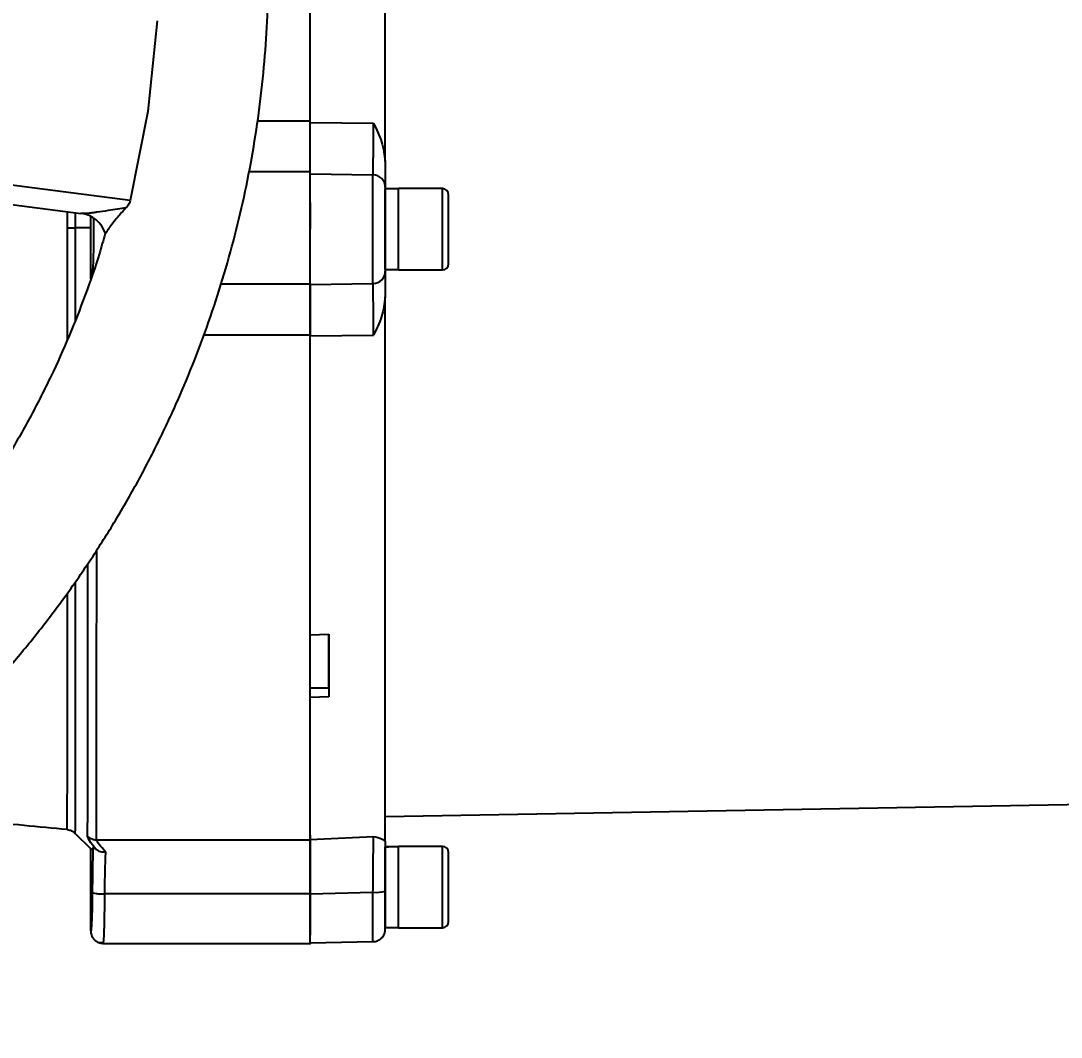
# Model space of a CAD drawing. Header units: millimetres. Extents: x 2136 to 4572, y 748 to 2471.
# Drawn here: x 3247.1 to 3413.1, y 1015.7 to 1178 of the extents above; entities that cross this region are included whole.
import ezdxf

# ---------------------------------------------------------------- set-up
doc = ezdxf.new("R2010")
doc.units = ezdxf.units.MM
doc.layers.add('AM_5', color=3, linetype='Continuous', lineweight=25)
doc.styles.add('SLDTEXTSTYLE1', font='txt.shx', dxfattribs={"width": 0.7, "bigfont": 'gbcbig.shx'})
doc.dimstyles.new('SLDDIMSTYLE12$0', dxfattribs={"dimtxt": 12, "dimasz": 10, "dimexe": 0, "dimexo": 0.0625, "dimgap": 0.875, "dimtad": 1, "dimdec": 1, "dimlfac": 1.8, "dimrnd": 1e-09, "dimzin": 12, "dimdsep": 46, "dimtxsty": 'SLDTEXTSTYLE1', "dimcen": 0.09, "dimdle": 8.16, "dimclrd": 3, "dimclre": 3, "dimadec": 0, "dimazin": 3, "dimtfac": 1, "dimtdec": 1, "dimtofl": 0, "dimtmove": 0, "dimatfit": 3, "dimfxl": 0, "dimfrac": 2, "dimtolj": 1, "dimlwd": 5, "dimlwe": 5, "dimarcsym": 0})

# ---------------------------------------------------------------- blocks, each defined once
blk = doc.blocks.new('*D72')
at = {"layer": 'AM_5', "color": 3, "lineweight": 5, "transparency": 16777216}
blk.add_line((3293.25, 1258.77), (3293.25, 1367.39), dxfattribs=at)
at = {"layer": 'AM_5', "color": 3, "linetype": 'Continuous', "lineweight": 5, "transparency": 16777216}
for p, q in [((3303.25, 1367.39), (3455.25, 1367.39)), ((3465.25, 1177.05), (3465.25, 1367.39))]:
    blk.add_line(p, q, dxfattribs=at)
at = {"layer": 'AM_5', "color": 3, "transparency": 16777216}
for points in [[(3303.25, 1369.06), (3303.25, 1365.73), (3293.25, 1367.39)], [(3455.25, 1369.06), (3455.25, 1365.73), (3465.25, 1367.39)]]:
    blk.add_solid(points, dxfattribs=at)
at = {"layer": 'Defpoints', "color": 0, "transparency": 16777216}
for p in [(3465.25, 1367.39), (3293.25, 1258.71), (3465.25, 1176.99)]:
    blk.add_point(p, dxfattribs=at)
at = {"layer": 'AM_5', "color": 0, "transparency": 16777216, "insert": (3379.25, 1374.27), "char_height": 12, "attachment_point": 5, "style": 'SLDTEXTSTYLE1'}
blk.add_mtext('\\A1;172', dxfattribs=at)

msp = doc.modelspace()

# ---------------------------------------------------------------- linework, layer by layer
at = {"color": 7, "linetype": 'Continuous', "lineweight": 25}
for p, q in [((3268.846, 1177.985), (3267.385, 1163.531)), ((3267.384, 1163.529), (3264.557, 1149.276)), ((3267.385, 1163.531), (3267.384, 1163.529)), ((3284.855, 1162.043), (3293.254, 1162.043)), ((3293.254, 1161.739), (3303.359, 1161.619)), ((3293.254, 1153.868), (3283.491, 1153.868)), ((3264.557, 1149.276), (3230.725, 1153.678)), ((3293.254, 1153.536), (3303.289, 1153.387)), ((3231.104, 1150.535), (3256.688, 1147.236)), ((3307.354, 1151.15), (3305.254, 1151.15)), ((3314.354, 1151.21), (3307.354, 1151.21)), ((3307.354, 1151.21), (3307.354, 1151.15)), ((3254.526, 1144.916), (3254.526, 1147.515)), ((3255.75, 1147.357), (3255.75, 1144.917)), ((3258.254, 1144.922), (3258.254, 1146.721)), ((3258.255, 1144.922), (3258.254, 1146.721)), ((3258.254, 1144.922), (3255.75, 1144.917)), ((3258.254, 1136.813), (3258.254, 1144.922)), ((3293.254, 1140.461), (3293.254, 1140.71)), ((3305.254, 1138.27), (3307.354, 1138.27)), ((3307.354, 1138.21), (3314.354, 1138.21)), ((3279.043, 1136.007), (3293.254, 1136.007)), ((3293.254, 1135.885), (3303.289, 1136.034)), ((3293.254, 1127.796), (3276.275, 1127.796)), ((3293.254, 1127.683), (3303.359, 1127.802)), ((3293.254, 1079.957), (3296.254, 1080.068)), ((3293.254, 1071.496), (3296.254, 1071.496)), ((3296.254, 1071.496), (3296.254, 1070.073)), ((3296.254, 1070.073), (3293.254, 1069.962)), ((3305.254, 1050.97), (3434.78, 1053.231)), ((3255.741, 1048.31), (3258.254, 1045.795)), ((3293.254, 1047.991), (3293.254, 1047.291)), ((3293.254, 1047.291), (3303.358, 1047.808)), ((3259.174, 1047.24), (3293.254, 1047.24)), ((3305.254, 1044.05), (3305.254, 1046.15)), ((3305.254, 1046.035), (3305.254, 1043.878)), ((3314.354, 1046.21), (3307.354, 1046.21)), ((3258.254, 1032.711), (3258.254, 1045.795)), ((3293.254, 1038.614), (3260.498, 1038.614)), ((3293.254, 1038.64), (3303.289, 1038.89)), ((3305.254, 1033.27), (3307.354, 1033.27)), ((3307.354, 1033.21), (3314.354, 1033.21)), ((3259.422, 1030.892), (3260.325, 1030.846)), ((3260.255, 1030.711), (3260.294, 1030.894)), ((3293.254, 1030.82), (3303.289, 1030.995)), ((3260.253, 1030.711), (3293.254, 1030.711))]:
    msp.add_line(p, q, dxfattribs=at)
at = {"color": 7, "linetype": 'Continuous', "lineweight": 25, "flags": 128}
for points in [[(3303.289, 1136.034), (3303.289, 1136.398), (3303.289, 1137.131), (3303.289, 1138.199), (3303.289, 1139.557), (3303.289, 1141.142), (3303.289, 1142.886), (3303.289, 1144.711), (3303.289, 1146.535), (3303.289, 1148.279), (3303.289, 1149.865), (3303.289, 1151.222), (3303.289, 1152.291), (3303.289, 1153.023), (3303.289, 1153.387)], [(3305.254, 1138.27), (3305.254, 1138.286), (3305.254, 1138.566), (3305.254, 1139.182), (3305.254, 1140.1), (3305.254, 1141.271), (3305.254, 1142.629), (3305.254, 1144.101), (3305.254, 1145.607), (3305.254, 1147.063), (3305.254, 1148.391), (3305.254, 1149.518), (3305.254, 1150.382), (3305.254, 1150.935), (3305.254, 1151.148), (3305.254, 1151.15)], [(3307.354, 1138.27), (3307.354, 1138.254), (3307.354, 1138.254), (3307.354, 1138.602), (3307.354, 1139.28), (3307.354, 1140.25), (3307.354, 1141.46), (3307.354, 1142.846), (3307.354, 1144.332), (3307.354, 1145.839), (3307.354, 1147.285), (3307.354, 1148.592), (3307.354, 1149.69), (3307.354, 1150.519), (3307.354, 1151.035), (3307.354, 1151.21), (3307.354, 1151.21)], [(3307.354, 1138.374), (3307.354, 1138.486), (3307.354, 1139.039), (3307.354, 1139.903), (3307.354, 1141.029), (3307.354, 1142.357), (3307.354, 1143.814), (3307.354, 1145.319), (3307.354, 1146.792), (3307.354, 1148.15), (3307.354, 1149.32), (3307.354, 1150.239), (3307.354, 1150.502)], [(3314.354, 1138.21), (3314.354, 1138.254), (3314.354, 1138.602), (3314.354, 1139.28), (3314.354, 1140.25), (3314.354, 1141.46), (3314.354, 1142.846), (3314.354, 1144.332), (3314.354, 1145.839), (3314.354, 1147.285), (3314.354, 1148.592), (3314.354, 1149.69), (3314.354, 1150.519), (3314.354, 1151.035), (3314.354, 1151.21)], [(3305.254, 1046.15), (3305.254, 1045.974), (3305.254, 1045.456), (3305.254, 1044.623), (3305.254, 1043.71)], [(3305.254, 1033.27), (3305.254, 1033.333), (3305.254, 1033.716), (3305.254, 1034.426), (3305.254, 1035.425), (3305.254, 1036.659), (3305.254, 1038.059), (3305.254, 1039.55), (3305.254, 1041.05), (3305.254, 1042.476), (3305.254, 1043.751), (3305.254, 1044.805), (3305.254, 1045.581), (3305.254, 1046.035)], [(3307.354, 1039.71), (3307.354, 1041.209), (3307.354, 1042.628), (3307.354, 1043.888), (3307.354, 1044.924), (3307.354, 1045.679), (3307.354, 1046.112), (3307.354, 1046.199), (3307.354, 1046.15)], [(3307.354, 1033.27), (3307.354, 1033.299), (3307.354, 1033.616), (3307.354, 1034.266), (3307.354, 1035.214), (3307.354, 1036.407), (3307.354, 1037.781), (3307.354, 1039.261), (3307.354, 1040.765), (3307.354, 1042.212), (3307.354, 1043.522), (3307.354, 1044.623), (3307.354, 1045.456), (3307.354, 1045.974), (3307.354, 1046.15)], [(3314.354, 1039.71), (3314.354, 1041.209), (3314.354, 1042.628), (3314.354, 1043.888), (3314.354, 1044.924), (3314.354, 1045.679), (3314.354, 1046.112), (3314.354, 1046.21)], [(3305.254, 1043.878), (3305.254, 1043.367), (3305.254, 1042.56), (3305.254, 1041.522), (3305.254, 1040.337), (3305.254, 1039.101), (3305.254, 1039.078)], [(3307.354, 1033.27), (3307.354, 1033.221), (3307.354, 1033.309), (3307.354, 1033.742), (3307.354, 1034.497), (3307.354, 1035.532), (3307.354, 1036.793), (3307.354, 1038.211), (3307.354, 1039.71)], [(3314.354, 1033.21), (3314.354, 1033.309), (3314.354, 1033.742), (3314.354, 1034.497), (3314.354, 1035.532), (3314.354, 1036.793), (3314.354, 1038.211), (3314.354, 1039.71)], [(3303.289, 1030.995), (3303.289, 1031.189), (3303.289, 1031.76), (3303.289, 1032.683), (3303.289, 1033.918), (3303.289, 1035.409), (3303.289, 1037.092), (3303.289, 1038.89)]]:
    msp.add_lwpolyline(points, dxfattribs=at)
at = {"color": 7, "linetype": 'Continuous', "lineweight": 25}
for centre, radius, start, end in [((3303.259, 1151.392), 1.995, 0.12481, 89.13021), ((3314.354, 1150.21), 1, 360, 90), ((3256.141, 1142.6), 4.668, 17.58427, 83.2716), ((3254.467, 1808.97), 664.054, 270.005021, 270.110676), ((3314.354, 1139.21), 1, 270, 360), ((3303.259, 1138.029), 1.995, 270.86979, 359.87519), ((3314.354, 1045.21), 1, 360, 90), ((3303.77, 1044.219), 5.35, 264.84154, 286.10398), ((3314.354, 1034.21), 1, 270, 360)]:
    msp.add_arc(centre, radius, start, end, dxfattribs=at)
for centre, major_axis, ratio, start_param, end_param in [((3258.254, 1144.711), (0, 98.916), 0.0000054, 4.6323855, 4.7145267), ((3258.373, 1144.718), (0.007, 98.975), 0.0349473, 3.1091985, 3.2162788), ((3305.254, 1039.71), (11.154, 0), 0.5773521, 1.4765232, 1.5707963), ((3307.354, 1039.71), (11.154, 0), 0.5773521, 1.5707963, 1.760193)]:
    msp.add_ellipse(centre, major_axis=major_axis, ratio=ratio, start_param=start_param, end_param=end_param, dxfattribs=at)
for points, knots in [([(3115.821, 1015.745), (3118.381, 1015.77), (3121.962, 1015.805), (3127.231, 1016.084), (3131.695, 1016.419), (3137.012, 1016.985), (3142.581, 1017.758), (3148.394, 1018.768), (3154.365, 1020.024), (3160.441, 1021.535), (3166.579, 1023.305), (3172.744, 1025.34), (3178.908, 1027.639), (3185.045, 1030.204), (3191.133, 1033.035), (3197.152, 1036.128), (3203.085, 1039.483), (3208.914, 1043.095), (3214.624, 1046.961), (3220.2, 1051.075), (3225.627, 1055.432), (3230.893, 1060.026), (3235.984, 1064.851), (3240.889, 1069.899), (3245.596, 1075.161), (3250.093, 1080.631), (3254.372, 1086.3), (3258.42, 1092.157), (3262.23, 1098.194), (3265.792, 1104.399), (3269.097, 1110.764), (3272.138, 1117.277), (3274.907, 1123.926), (3277.397, 1130.7), (3279.603, 1137.588), (3281.517, 1144.577), (3283.136, 1151.654), (3284.454, 1158.808), (3285.467, 1166.025), (3286.171, 1173.292), (3286.564, 1180.596), (3286.643, 1187.924), (3286.406, 1195.262), (3285.852, 1202.597), (3284.979, 1209.915), (3283.789, 1217.202), (3282.281, 1224.444), (3280.456, 1231.629), (3278.316, 1238.742), (3275.862, 1245.769), (3273.097, 1252.698), (3270.024, 1259.514), (3266.647, 1266.205), (3262.969, 1272.757), (3258.996, 1279.157), (3254.731, 1285.392), (3250.18, 1291.45), (3245.348, 1297.318), (3240.241, 1302.985), (3234.864, 1308.437), (3229.417, 1313.485), (3223.944, 1318.137), (3218.486, 1322.407), (3212.861, 1326.449), (3207.079, 1330.257), (3201.152, 1333.826), (3195.089, 1337.148), (3188.904, 1340.218), (3182.607, 1343.031), (3176.213, 1345.583), (3169.738, 1347.869), (3163.2, 1349.886), (3156.625, 1351.628), (3150.053, 1353.093), (3143.559, 1354.274), (3137.269, 1355.172), (3131.746, 1355.755), (3126.863, 1356.123), (3122.039, 1356.362), (3116.064, 1356.479), (3110.547, 1356.369), (3105.278, 1356.097), (3100.814, 1355.76), (3095.498, 1355.195), (3089.929, 1354.421), (3084.115, 1353.411), (3078.144, 1352.155), (3072.068, 1350.645), (3065.93, 1348.874), (3059.765, 1346.84), (3053.601, 1344.54), (3047.465, 1341.975), (3041.376, 1339.145), (3035.357, 1336.051), (3029.424, 1332.696), (3023.595, 1329.084), (3017.885, 1325.219), (3012.31, 1321.105), (3006.882, 1316.747), (3001.617, 1312.153), (2996.525, 1307.329), (2991.621, 1302.281), (2986.914, 1297.018), (2982.416, 1291.548), (2978.138, 1285.88), (2974.089, 1280.023), (2970.279, 1273.986), (2966.718, 1267.78), (2963.413, 1261.415), (2960.37, 1254.903), (2957.608, 1248.252), (2955.271, 1241.97), (2953.993, 1237.865), (2953.429, 1236.056)], [0, 0, 0, 0, 0.01020738, 0.01427401, 0.02103699, 0.02805607, 0.03558666, 0.0434511, 0.05157826, 0.05991132, 0.06840986, 0.07704394, 0.08579098, 0.09463359, 0.10355821, 0.11255405, 0.12161242, 0.13072624, 0.1398897, 0.14909794, 0.15834689, 0.16763314, 0.17695375, 0.18630622, 0.19568842, 0.20509849, 0.21453484, 0.22399606, 0.23348097, 0.24298851, 0.25251779, 0.26206801, 0.27163852, 0.28122873, 0.29083816, 0.30046642, 0.31011319, 0.31977821, 0.32946132, 0.33916239, 0.34888138, 0.35861831, 0.36837328, 0.37814642, 0.38793798, 0.39774825, 0.40757761, 0.41742653, 0.42729557, 0.4371854, 0.4470968, 0.45703069, 0.46698816, 0.47697044, 0.48697902, 0.49701559, 0.50708218, 0.51718117, 0.52731537, 0.53748817, 0.54770366, 0.5569145, 0.56612256, 0.57532659, 0.5845258, 0.59371913, 0.60290519, 0.61208206, 0.62124705, 0.63039624, 0.63952364, 0.64861966, 0.65766788, 0.66663751, 0.67546331, 0.68397889, 0.69196332, 0.69760555, 0.70350123, 0.71121989, 0.72142727, 0.72549391, 0.73225688, 0.73927596, 0.74680655, 0.754671, 0.76279816, 0.77113122, 0.77962976, 0.78826384, 0.79701087, 0.80585349, 0.81477811, 0.82377394, 0.83283231, 0.84194614, 0.85110959, 0.86031783, 0.86956679, 0.87885303, 0.88817364, 0.89752611, 0.90690831, 0.91631839, 0.92575473, 0.93521596, 0.94470086, 0.95420841, 0.96373768, 0.97328791, 0.98285841, 0.99244862, 1, 1, 1, 1]), ([(3293.254, 1162.043), (3293.254, 1165.337), (3293.254, 1171.926), (3293.254, 1181.478), (3293.254, 1190.66), (3293.254, 1199.369), (3293.254, 1207.482), (3293.254, 1214.218), (3293.254, 1217.898), (3293.254, 1219.372)], [0, 0, 0, 0, 0.149957, 0.2999139, 0.4498709, 0.5998278, 0.7497848, 0.8997417, 1, 1, 1, 1]), ([(3293.254, 1153.536), (3293.254, 1153.763), (3293.254, 1154.215), (3293.254, 1156.094), (3293.254, 1158.639), (3293.254, 1160.704), (3293.254, 1161.739)], [0, 0, 0, 0, 0.2500652, 0.4994456, 0.7493864, 1, 1, 1, 1]), ([(3303.289, 1153.387), (3303.295, 1153.484), (3303.306, 1153.668), (3303.318, 1154.27), (3303.329, 1154.886), (3303.336, 1155.428), (3303.348, 1156.523), (3303.357, 1158.481), (3303.358, 1160.588), (3303.359, 1161.619)], [0, 0, 0, 0, 0.1490589, 0.284486, 0.365253, 0.4374072, 0.5004523, 0.7554674, 1, 1, 1, 1]), ([(3303.359, 1161.619), (3303.846, 1160.648), (3304.816, 1158.715), (3305.109, 1156.568), (3305.254, 1155.5)], [0, 0, 0, 0, 0.50244267, 1, 1, 1, 1]), ([(3305.254, 1155.5), (3305.254, 1154.948), (3305.254, 1153.846), (3305.254, 1152.627), (3305.254, 1151.74), (3305.254, 1151.511), (3305.254, 1151.397)], [0, 0, 0, 0, 0.250755, 0.4999887, 0.7492331, 1, 1, 1, 1]), ([(3293.254, 1140.539), (3293.254, 1140.939), (3293.254, 1142.243), (3293.254, 1144.975), (3293.254, 1148.206), (3293.254, 1151.025), (3293.254, 1153.13), (3293.254, 1153.622), (3293.254, 1153.868)], [0, 0, 0, 0, 0.08145643, 0.26516514, 0.44887386, 0.63258257, 0.81629129, 1, 1, 1, 1]), ([(3264.557, 1149.276), (3264.504, 1149.12), (3264.375, 1148.741), (3264.101, 1148.38), (3263.919, 1148.178), (3263.872, 1148.126)], [0, 0, 0, 0, 0.3410071, 0.8286347, 1, 1, 1, 1]), ([(3293.254, 1148.71), (3293.254, 1148.825), (3293.254, 1149.088), (3293.254, 1148.727), (3293.254, 1147.798), (3293.254, 1146.379), (3293.254, 1145.267), (3293.254, 1144.711)], [0, 0, 0, 0, 0.1621533, 0.371615, 0.5810766, 0.7905383, 1, 1, 1, 1]), ([(3315.354, 1139.21), (3315.354, 1139.284), (3315.354, 1139.397), (3315.354, 1140.083), (3315.354, 1140.792), (3315.354, 1141.674), (3315.354, 1142.954), (3315.354, 1144.71), (3315.354, 1146.467), (3315.354, 1147.747), (3315.354, 1148.628), (3315.354, 1149.338), (3315.354, 1150.024), (3315.354, 1150.137), (3315.354, 1150.21)], [0, 0, 0, 0, 0.1197284, 0.1841803, 0.25, 0.3158197, 0.3802716, 0.5, 0.6197284, 0.6841803, 0.75, 0.8158197, 0.8802716, 1, 1, 1, 1]), ([(3263.872, 1148.126), (3263.428, 1148.055), (3262.464, 1147.903), (3260.902, 1147.663), (3259.587, 1147.456), (3258.608, 1147.326), (3258.044, 1147.262), (3257.517, 1147.219), (3257.042, 1147.199), (3256.796, 1147.225), (3256.688, 1147.236)], [0, 0, 0, 0, 0.1610959, 0.3500594, 0.5867226, 0.6799971, 0.7629362, 0.835774, 0.9281692, 1, 1, 1, 1]), ([(3263.872, 1148.126), (3263.408, 1147.616), (3262.357, 1146.46), (3261.306, 1145.103), (3260.746, 1144.273), (3260.603, 1144.03), (3260.59, 1144.007), (3260.591, 1144.01), (3260.591, 1144.01)], [0, 0, 0, 0, 0.296932, 0.6736495, 0.8400755, 0.9606673, 0.9947876, 1, 1, 1, 1]), ([(3258.707, 1146.433), (3258.711, 1145.881), (3258.72, 1144.487), (3258.7, 1142.127), (3258.652, 1140.036), (3258.582, 1138.529), (3258.529, 1138.181), (3258.501, 1137.991)], [0, 0, 0, 0, 0.1446681, 0.3655212, 0.6066409, 0.7853277, 1, 1, 1, 1]), ([(3260.551, 1144.017), (3260.25, 1142.955), (3259.314, 1139.651), (3257.407, 1134.199), (3254.849, 1127.672), (3251.964, 1121.26), (3248.779, 1114.972), (3245.291, 1108.824), (3241.506, 1102.828), (3237.43, 1096.999), (3233.067, 1091.35), (3228.423, 1085.894), (3223.504, 1080.645), (3218.495, 1075.788), (3213.44, 1071.317), (3208.382, 1067.218), (3203.153, 1063.345), (3197.766, 1059.703), (3192.23, 1056.3), (3186.557, 1053.141), (3180.76, 1050.234), (3174.852, 1047.584), (3168.849, 1045.195), (3162.766, 1043.072), (3156.627, 1041.22), (3150.46, 1039.642), (3144.315, 1038.343), (3138.307, 1037.331), (3132.74, 1036.619), (3127.894, 1036.174), (3123.424, 1035.896), (3119.519, 1035.759), (3116.92, 1035.749), (3115.872, 1035.745)], [0, 0, 0, 0, 0.0170783, 0.0531439, 0.089298, 0.1255445, 0.1618882, 0.1983346, 0.2348901, 0.2715626, 0.3083611, 0.3452967, 0.3823824, 0.4196345, 0.4532144, 0.4867833, 0.5203362, 0.5538698, 0.5873798, 0.6208602, 0.654303, 0.6876965, 0.7210233, 0.7542563, 0.7873511, 0.8202281, 0.8527303, 0.8844984, 0.9144909, 0.939551, 0.9597807, 0.9837802, 1, 1, 1, 1]), ([(3254.525, 1127.092), (3254.525, 1130.041), (3254.526, 1135.943), (3254.526, 1141.923), (3254.526, 1144.916)], [0, 0, 0, 0, 0.4994879, 1, 1, 1, 1]), ([(3255.75, 1144.917), (3255.75, 1141.758), (3255.75, 1136.792), (3255.75, 1131.896), (3255.75, 1130.114)], [0, 0, 0, 0, 0.6359822, 1, 1, 1, 1]), ([(3258.501, 1137.991), (3258.483, 1137.908), (3258.448, 1137.748), (3258.415, 1137.402), (3258.399, 1137.238)], [0, 0, 0, 0, 0.5255504, 1, 1, 1, 1]), ([(3305.254, 1138.025), (3305.254, 1137.91), (3305.254, 1137.682), (3305.254, 1136.795), (3305.254, 1135.575), (3305.254, 1134.474), (3305.254, 1133.921)], [0, 0, 0, 0, 0.2507669, 0.5000113, 0.749245, 1, 1, 1, 1]), ([(3293.254, 1127.683), (3293.254, 1128.715), (3293.254, 1130.777), (3293.254, 1133.321), (3293.254, 1135.203), (3293.254, 1135.657), (3293.254, 1135.885)], [0, 0, 0, 0, 0.2500466, 0.4994486, 0.7493959, 1, 1, 1, 1]), ([(3303.359, 1127.802), (3303.358, 1128.836), (3303.357, 1130.229), (3303.352, 1131.763), (3303.348, 1132.644), (3303.342, 1133.482), (3303.332, 1134.308), (3303.32, 1135.091), (3303.306, 1135.753), (3303.295, 1135.938), (3303.289, 1136.034)], [0, 0, 0, 0, 0.24428957, 0.32903605, 0.41448985, 0.50012501, 0.59799237, 0.71577027, 0.85107242, 1, 1, 1, 1]), ([(3305.254, 1133.921), (3305.109, 1132.853), (3304.816, 1130.707), (3303.846, 1128.773), (3303.359, 1127.802)], [0, 0, 0, 0, 0.4975573, 1, 1, 1, 1]), ([(3259.174, 1047.24), (3259.175, 1047.846), (3259.177, 1049.046), (3259.181, 1051.812), (3259.184, 1055.178), (3259.188, 1059.565), (3259.191, 1065.105), (3259.195, 1071.903), (3259.198, 1079.288), (3259.2, 1086.468), (3259.202, 1091.385), (3259.202, 1093.489)], [0, 0, 0, 0, 0.1074926, 0.2126392, 0.3154396, 0.4158938, 0.5461536, 0.6722446, 0.7941664, 0.9119185, 1, 1, 1, 1]), ([(3257.759, 1047.817), (3257.76, 1048.373), (3257.762, 1049.466), (3257.766, 1051.909), (3257.769, 1054.811), (3257.772, 1058.146), (3257.774, 1061.821), (3257.777, 1066.374), (3257.78, 1071.887), (3257.783, 1078.401), (3257.786, 1084.838), (3257.788, 1089.26), (3257.788, 1091.33)], [0, 0, 0, 0, 0.10355805, 0.20350992, 0.29985507, 0.39259296, 0.48172312, 0.56724505, 0.68873355, 0.80210636, 0.90736147, 1, 1, 1, 1]), ([(3255.748, 1088.379), (3255.748, 1086.81), (3255.748, 1082.675), (3255.747, 1076.614), (3255.747, 1070.217), (3255.746, 1064.561), (3255.745, 1059.67), (3255.744, 1055.597), (3255.744, 1052.39), (3255.743, 1050.041), (3255.742, 1048.713), (3255.741, 1048.164), (3255.741, 1048.318), (3255.741, 1048.322)], [0, 0, 0, 0, 0.06336263, 0.16710914, 0.27085565, 0.37460215, 0.47834866, 0.58209517, 0.68584167, 0.78958818, 0.89333469, 0.99708119, 1, 1, 1, 1]), ([(3254.515, 1048.898), (3254.515, 1048.894), (3254.516, 1048.78), (3254.516, 1049.181), (3254.517, 1050.112), (3254.517, 1051.658), (3254.518, 1053.64), (3254.519, 1055.999), (3254.519, 1058.748), (3254.52, 1061.853), (3254.521, 1065.265), (3254.521, 1068.061), (3254.522, 1070.078), (3254.522, 1071.266), (3254.522, 1072.45), (3254.522, 1073.629), (3254.522, 1074.8), (3254.522, 1075.96), (3254.523, 1079.044), (3254.523, 1082.481), (3254.523, 1085.878), (3254.523, 1086.606)], [0, 0, 0, 0, 0.0029077, 0.0949925, 0.1832887, 0.2677958, 0.3485137, 0.4254418, 0.4985799, 0.5759913, 0.6486482, 0.7165502, 0.7383478, 0.7596059, 0.7803246, 0.8005039, 0.8201437, 0.839244, 0.8578049, 0.9695111, 1, 1, 1, 1]), ([(3296.254, 1071.496), (3296.254, 1073.066), (3296.254, 1075.774), (3296.254, 1078.797), (3296.254, 1080.068)], [0, 0, 0, 0, 0.57963713, 1, 1, 1, 1]), ([(3222.26, 1052.79), (3225.943, 1052.264), (3234.378, 1051.06), (3245.136, 1049.788), (3252.218, 1049.138), (3254.518, 1048.926)], [0, 0, 0, 0, 0.3434207, 0.7867461, 1, 1, 1, 1]), ([(3254.515, 1048.887), (3254.746, 1048.844), (3255.208, 1048.758), (3255.567, 1048.455), (3255.747, 1048.304)], [0, 0, 0, 0, 0.5000711, 1, 1, 1, 1]), ([(3259.064, 1045.746), (3258.685, 1046.227), (3257.949, 1047.161), (3257.821, 1047.603), (3257.759, 1047.817)], [0, 0, 0, 0, 0.5146876, 1, 1, 1, 1]), ([(3257.759, 1047.817), (3257.856, 1047.732), (3258.051, 1047.56), (3258.404, 1047.379), (3258.782, 1047.261), (3259.044, 1047.247), (3259.174, 1047.24)], [0, 0, 0, 0, 0.2475722, 0.5, 0.7524278, 1, 1, 1, 1]), ([(3303.289, 1038.89), (3303.294, 1039.531), (3303.306, 1040.754), (3303.318, 1042.234), (3303.328, 1043.323), (3303.336, 1044.089), (3303.347, 1045.377), (3303.356, 1046.956), (3303.358, 1047.528), (3303.358, 1047.808)], [0, 0, 0, 0, 0.1490589, 0.284486, 0.365253, 0.4374072, 0.5004523, 0.7554674, 1, 1, 1, 1]), ([(3303.358, 1047.808), (3303.846, 1047.671), (3304.816, 1047.398), (3305.108, 1047.157), (3305.254, 1047.037)], [0, 0, 0, 0, 0.5024427, 1, 1, 1, 1]), ([(3258.624, 1046.019), (3258.608, 1045.538), (3258.576, 1044.577), (3258.54, 1042.837), (3258.511, 1040.928), (3258.503, 1039.547), (3258.499, 1038.858)], [0, 0, 0, 0, 0.2423696, 0.4853152, 0.7431963, 1, 1, 1, 1]), ([(3258.624, 1046.019), (3258.645, 1046.028), (3258.676, 1046.042), (3258.839, 1045.935), (3258.97, 1045.829), (3259.049, 1045.759), (3259.064, 1045.746)], [0, 0, 0, 0, 0.5019977, 0.7519527, 0.9535485, 1, 1, 1, 1]), ([(3260.66, 1045.341), (3260.243, 1045.77), (3259.417, 1046.618), (3259.254, 1047.034), (3259.174, 1047.24)], [0, 0, 0, 0, 0.5050283, 1, 1, 1, 1]), ([(3293.254, 1038.64), (3293.254, 1039.686), (3293.254, 1041.774), (3293.254, 1044.423), (3293.254, 1046.444), (3293.254, 1047.009), (3293.254, 1047.291)], [0, 0, 0, 0, 0.25006523, 0.49944561, 0.74938637, 1, 1, 1, 1]), ([(3305.254, 1047.037), (3305.254, 1046.503), (3305.254, 1045.439), (3305.254, 1043.482), (3305.254, 1041.353), (3305.254, 1039.838), (3305.254, 1039.078)], [0, 0, 0, 0, 0.250755, 0.4999887, 0.7492331, 1, 1, 1, 1]), ([(3259.064, 1045.746), (3259.162, 1045.671), (3259.365, 1045.516), (3259.756, 1045.375), (3260.195, 1045.303), (3260.504, 1045.328), (3260.66, 1045.341)], [0, 0, 0, 0, 0.2386671, 0.4926942, 0.7442037, 1, 1, 1, 1]), ([(3260.498, 1038.614), (3260.502, 1039.23), (3260.512, 1040.489), (3260.546, 1042.283), (3260.594, 1043.978), (3260.637, 1044.881), (3260.66, 1045.341)], [0, 0, 0, 0, 0.2356127, 0.4808109, 0.7356041, 1, 1, 1, 1]), ([(3315.354, 1039.71), (3315.354, 1040.402), (3315.354, 1041.467), (3315.354, 1042.747), (3315.354, 1043.628), (3315.354, 1044.338), (3315.354, 1045.024), (3315.354, 1045.137), (3315.354, 1045.21)], [0, 0, 0, 0, 0.2394568, 0.3683607, 0.5, 0.6316393, 0.7605432, 1, 1, 1, 1]), ([(3293.254, 1043.71), (3293.254, 1043.825), (3293.254, 1044.088), (3293.254, 1043.727), (3293.254, 1042.798), (3293.254, 1041.379), (3293.254, 1040.267), (3293.254, 1039.711)], [0, 0, 0, 0, 0.1621502, 0.3716126, 0.5810751, 0.7905375, 1, 1, 1, 1]), ([(3315.354, 1034.21), (3315.354, 1034.284), (3315.354, 1034.397), (3315.354, 1035.083), (3315.354, 1035.792), (3315.354, 1036.674), (3315.354, 1037.954), (3315.354, 1039.018), (3315.354, 1039.71)], [0, 0, 0, 0, 0.2394568, 0.3683607, 0.5, 0.6316393, 0.7605432, 1, 1, 1, 1]), ([(3258.499, 1038.858), (3258.492, 1038.024), (3258.478, 1036.357), (3258.42, 1034.344), (3258.343, 1032.962), (3258.283, 1032.795), (3258.254, 1032.711)], [0, 0, 0, 0, 0.2501088, 0.5000493, 0.7500207, 1, 1, 1, 1]), ([(3258.499, 1038.858), (3258.534, 1038.827), (3258.607, 1038.765), (3259.075, 1038.684), (3259.74, 1038.627), (3260.251, 1038.618), (3260.498, 1038.614)], [0, 0, 0, 0, 0.2409388, 0.5005407, 0.7598409, 1, 1, 1, 1]), ([(3260.294, 1030.894), (3260.301, 1030.919), (3260.322, 1030.992), (3260.365, 1031.613), (3260.423, 1032.97), (3260.477, 1035.461), (3260.491, 1037.585), (3260.498, 1038.614)], [0, 0, 0, 0, 0.0675681, 0.1998133, 0.4374294, 0.7275623, 1, 1, 1, 1]), ([(3293.254, 1030.714), (3293.254, 1030.713), (3293.254, 1030.519), (3293.254, 1031.203), (3293.254, 1032.806), (3293.254, 1035.432), (3293.254, 1037.553), (3293.254, 1038.614)], [0, 0, 0, 0, 0.00146, 0.251095, 0.50073, 0.750365, 1, 1, 1, 1]), ([(3305.254, 1039.078), (3305.254, 1038.26), (3305.254, 1036.622), (3305.254, 1034.688), (3305.254, 1033.57), (3305.254, 1033.418), (3305.254, 1033.404)], [0, 0, 0, 0, 0.32304392, 0.64608785, 0.96913177, 1, 1, 1, 1]), ([(3293.254, 1035.71), (3293.254, 1035.667), (3293.254, 1034.601), (3293.254, 1033.16), (3293.254, 1032.335), (3293.254, 1032.017)], [0, 0, 0, 0, 0.0255431, 0.6246336, 1, 1, 1, 1]), ([(3258.254, 1032.711), (3258.274, 1032.495), (3258.306, 1032.142), (3258.524, 1031.678), (3258.793, 1031.319), (3259.138, 1031.034), (3259.619, 1030.778), (3260.005, 1030.738), (3260.255, 1030.711)], [0, 0, 0, 0, 0.2060336, 0.3367467, 0.4847907, 0.6326865, 0.7619928, 1, 1, 1, 1]), ([(3303.282, 1031.024), (3303.358, 1031.017), (3303.663, 1030.988), (3304.141, 1031.175), (3304.611, 1031.495), (3304.917, 1031.857), (3305.101, 1032.202), (3305.198, 1032.499), (3305.239, 1032.727), (3305.251, 1032.877), (3305.253, 1032.953), (3305.254, 1032.982), (3305.254, 1032.988), (3305.254, 1032.99), (3305.254, 1032.992), (3305.254, 1032.993), (3305.254, 1032.995), (3305.254, 1033.006), (3305.254, 1033.074), (3305.254, 1033.324), (3305.254, 1033.404)], [0, 0, 0, 0, 0.0427535, 0.1716137, 0.274933, 0.3619927, 0.4349672, 0.4936953, 0.5372005, 0.5648057, 0.5779833, 0.5802423, 0.5811791, 0.5818638, 0.5828222, 0.5846676, 0.5898798, 0.6180464, 0.8773136, 1, 1, 1, 1]), ([(3259.526, 1030.886), (3259.614, 1030.85), (3259.865, 1030.746), (3260.118, 1030.802), (3260.283, 1030.839)], [0, 0, 0, 0, 0.34953147, 1, 1, 1, 1])]:
    msp.add_open_spline(points, degree=3, knots=knots, dxfattribs=at)
for points in [[(3305.254, 1155.5), (3305.254, 1159.152), (3305.254, 1166.455), (3305.254, 1177.098), (3305.254, 1187.341), (3305.254, 1197.042), (3305.254, 1206.081), (3305.254, 1214.343), (3305.254, 1221.725), (3305.254, 1228.129), (3305.254, 1233.485), (3305.254, 1237.693), (3305.254, 1240.812), (3305.254, 1241.86), (3305.254, 1242.384)], [(3293.254, 1161.739), (3293.254, 1164.653), (3293.254, 1170.48), (3293.254, 1178.975), (3293.254, 1187.203), (3293.254, 1195.075), (3293.254, 1202.575), (3293.254, 1207.168), (3293.254, 1209.465)], [(3293.254, 1153.868), (3293.254, 1154.095), (3293.254, 1154.548), (3293.254, 1156.426), (3293.254, 1158.959), (3293.254, 1161.015), (3293.254, 1162.043)], [(3293.254, 1144.711), (3293.254, 1145.786), (3293.254, 1147.937), (3293.254, 1150.723), (3293.254, 1152.81), (3293.254, 1153.294), (3293.254, 1153.536)], [(3305.254, 1151.397), (3305.254, 1151.23), (3305.254, 1150.897), (3305.254, 1149.323), (3305.254, 1147.192), (3305.254, 1145.538), (3305.254, 1144.711)], [(3293.254, 1135.885), (3293.254, 1136.127), (3293.254, 1136.612), (3293.254, 1138.698), (3293.254, 1141.485), (3293.254, 1143.635), (3293.254, 1144.711)], [(3305.254, 1144.711), (3305.254, 1143.884), (3305.254, 1142.229), (3305.254, 1140.098), (3305.254, 1138.524), (3305.254, 1138.191), (3305.254, 1138.025)], [(3293.254, 1136.007), (3293.254, 1135.776), (3293.254, 1135.314), (3293.254, 1133.425), (3293.254, 1130.883), (3293.254, 1128.825), (3293.254, 1127.796)], [(3305.254, 1047.037), (3305.254, 1047.561), (3305.254, 1048.609), (3305.254, 1051.729), (3305.254, 1055.937), (3305.254, 1061.292), (3305.254, 1067.697), (3305.254, 1075.078), (3305.254, 1083.34), (3305.254, 1092.379), (3305.254, 1102.08), (3305.254, 1112.323), (3305.254, 1122.966), (3305.254, 1130.27), (3305.254, 1133.921)], [(3293.254, 1047.24), (3293.254, 1047.926), (3293.254, 1049.299), (3293.254, 1052.62), (3293.254, 1056.823), (3293.254, 1061.959), (3293.254, 1067.948), (3293.254, 1074.736), (3293.254, 1082.25), (3293.254, 1090.412), (3293.254, 1099.137), (3293.254, 1108.338), (3293.254, 1117.904), (3293.254, 1124.499), (3293.254, 1127.796)], [(3293.254, 1079.957), (3293.254, 1082.253), (3293.254, 1086.846), (3293.254, 1094.347), (3293.254, 1102.218), (3293.254, 1110.447), (3293.254, 1118.941), (3293.254, 1124.769), (3293.254, 1127.683)], [(3293.254, 1071.496), (3293.254, 1073.071), (3293.254, 1076.22), (3293.254, 1079.734), (3293.254, 1081.492)], [(3296.254, 1080.068), (3296.254, 1078.313), (3296.254, 1074.802), (3296.254, 1071.649), (3296.254, 1070.073)], [(3293.254, 1047.291), (3293.254, 1047.879), (3293.254, 1049.054), (3293.254, 1051.807), (3293.254, 1055.255), (3293.254, 1059.455), (3293.254, 1064.3), (3293.254, 1068.074), (3293.254, 1069.962)], [(3293.254, 1047.24), (3293.254, 1046.957), (3293.254, 1046.393), (3293.254, 1044.376), (3293.254, 1041.738), (3293.254, 1039.655), (3293.254, 1038.614)], [(3293.254, 1039.711), (3293.254, 1039.154), (3293.254, 1038.04), (3293.254, 1036.635), (3293.254, 1035.652), (3293.254, 1035.525), (3293.254, 1035.461)], [(3293.254, 1030.82), (3293.254, 1030.934), (3293.254, 1031.161), (3293.254, 1032.925), (3293.254, 1035.479), (3293.254, 1037.586), (3293.254, 1038.64)]]:
    msp.add_open_spline(points, degree=3, dxfattribs=at)

# ---------------------------------------------------------------- dimensions: what is measured, and where the dimension line sits
at = {"layer": 'AM_5'}
dim = msp.add_linear_dim(base=(3465.254, 1367.393), p1=(3293.254, 1258.711), p2=(3465.254, 1176.986), angle=360, dimstyle='SLDDIMSTYLE12$0', override={"dimlfac": 1, "dimpost": ''}, dxfattribs=at)
dim.commit()
dim.dimension.update_dxf_attribs({"geometry": '*D72', "text_midpoint": (3379.254, 1374.268)})

doc.saveas('drawing.dxf')
